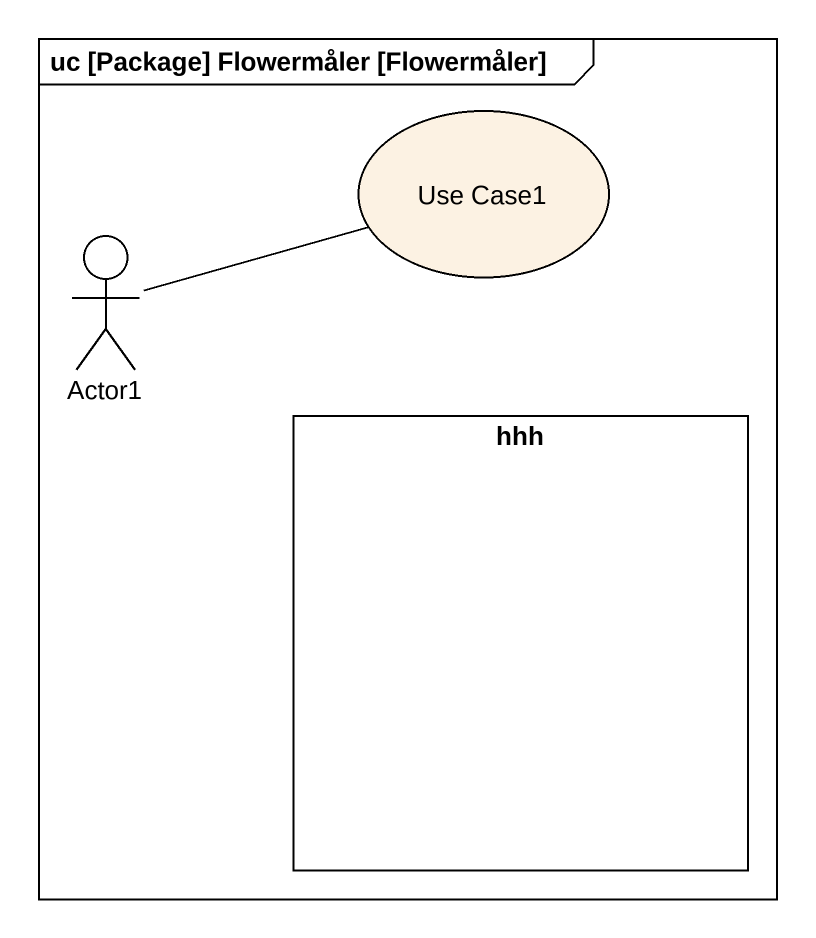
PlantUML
@startuml
mainframe uc [Package] Flowermåler [Flowermåler]
usecase "Use Case1" as Use_Case1
actor Actor1
rectangle hhh
Actor1 -right- Use_Case1
@enduml
